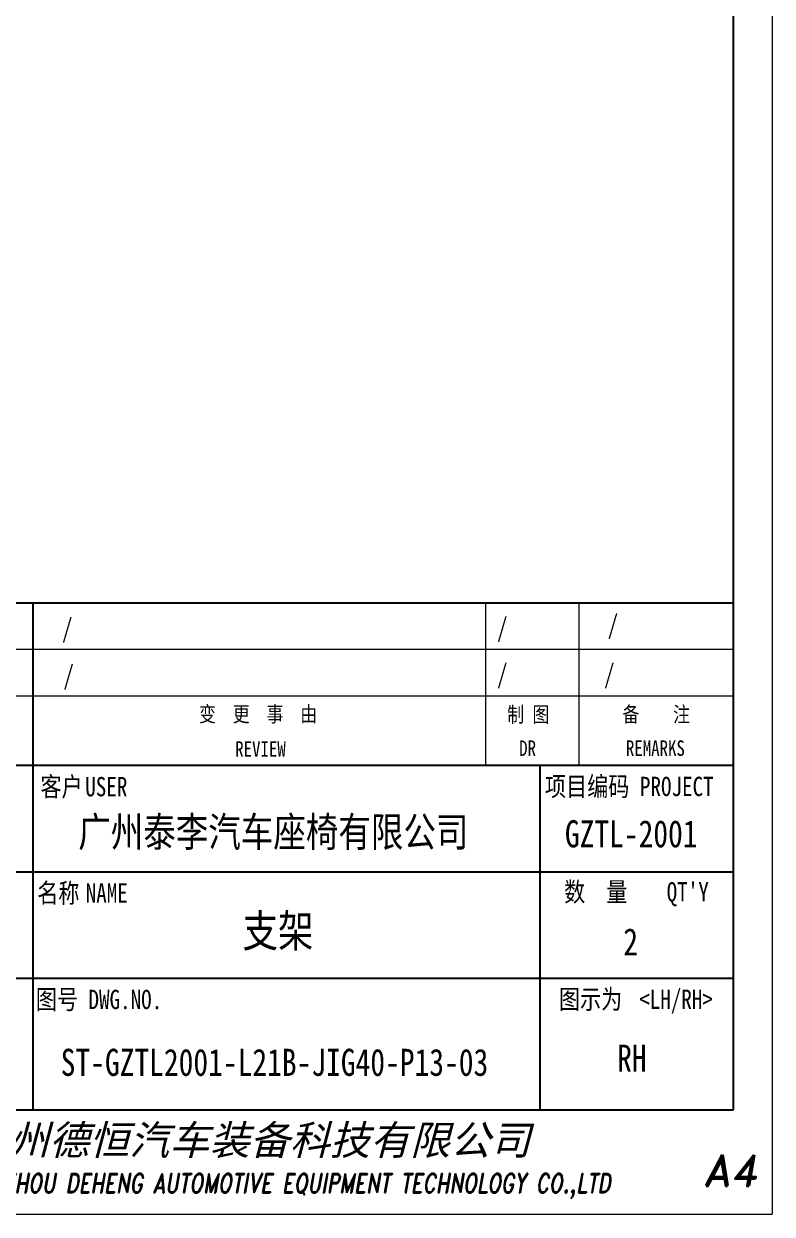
# Model space of a CAD drawing. Header units: millimetres. Extents: x 1333 to 190452, y -42879 to -5704.
# Drawn here: x 185305.6 to 185498.9, y -22831 to -22523.3 of the extents above; entities that cross this region are included whole.
import ezdxf
from ezdxf.enums import TextEntityAlignment as Align

# ---------------------------------------------------------------- set-up
doc = ezdxf.new("R2010")
doc.units = ezdxf.units.MM
doc.header["$LTSCALE"] = 0.5
for name, color, linetype in [('图\\M+19E79\\M+195B6\\M+18E9A', 7, 'Continuous'), ('图号', 7, 'Continuous'), ('图名', 7, 'Continuous'), ('数量', 7, 'Continuous')]:
    doc.layers.add(name, color=color, linetype=linetype)
doc.layers.add('图框', color=7, linetype='Continuous', lineweight=18)
doc.layers.add('打印-禁用', color=7, linetype='Continuous', lineweight=15, plot=False)
doc.styles.add('STYLE1', font='')
doc.styles.add('国标', font='simfang.ttf', dxfattribs={"width": 0.8})
doc.styles.add('标题\\M+18E9A', font='romand.shx', dxfattribs={"oblique": 10, "bigfont": 'bigfont.shx'})
doc.styles.get('STYLE1').set_extended_font_data('SimSun')

# ---------------------------------------------------------------- blocks, each defined once
blk = doc.blocks.new('GZDEH零件A4图框V01版')
at = {"layer": '图\\M+19E79\\M+195B6\\M+18E9A', "linetype": 'Continuous'}
for p, q in [((205, 13.5), (205, 292)), ((205, 13.5), (205, 97)), ((90, 79), (205, 79)), ((25, 13.5), (205, 13.5))]:
    blk.add_line(p, q, dxfattribs=at)
at = {"layer": '图\\M+19E79\\M+195B6\\M+18E9A', "color": 9}
for p, q in [((114.5, 79), (114.5, 13.5)), ((205, 58), (25, 58)), ((114.5, 58), (114.5, 13.5)), ((180, 58), (180, 13.5)), ((25, 44.25), (205, 44.25)), ((25, 30.5), (205, 30.5))]:
    blk.add_line(p, q, dxfattribs=at)
at = {"layer": '图框', "color": 9}
for p, q in [((173, 58), (173, 79)), ((185, 79), (185, 58)), ((90, 73), (205, 73)), ((90, 67), (205, 67))]:
    blk.add_line(p, q, dxfattribs=at)
at = {"layer": '打印-禁用', "linetype": 'Continuous'}
for p in [(210, 297), (0, 0)]:
    blk.add_line(p, (210, 0), dxfattribs=at)
at = {"layer": '图\\M+19E79\\M+195B6\\M+18E9A', "color": 9, "style": '国标', "width": 0.8}
for s, p in [('客户', (118.19, 54)), ('USER', (123.97, 54))]:
    blk.add_text(s, height=2.5, dxfattribs=at).set_placement(p, align=Align.CENTER)
for s, p in [('项目编码 PROJECT', (180.64, 54.03)), ('名称\u3000', (115.05, 40.25)), ('数  量', (183.12, 40.41)), ('NAME', (121.31, 40.25)), ("QT'Y ", (196.37, 40.41)), ('图示为', (182.45, 26.53)), ('图号', (114.87, 26.5)), ('DWG.NO.', (121.67, 26.5)), ('<LH/RH>', (192.82, 26.53))]:
    blk.add_text(s, height=2.5, dxfattribs=at).set_placement(p)
at = {"layer": '图\\M+19E79\\M+195B6\\M+18E9A', "color": 7, "lineweight": -3, "style": 'STYLE1', "oblique": 15}
blk.add_text('广州德恒汽车装备科技有限公司', height=3.8, dxfattribs=at).set_placement((106.21, 7.68))
at = {"layer": '图\\M+19E79\\M+195B6\\M+18E9A', "color": 7, "style": '标题\\M+18E9A', "oblique": 10}
blk.add_text('A4', height=4, dxfattribs=at).set_placement((204.57, 5.66), align=Align.MIDDLE)
at = {"layer": '图\\M+19E79\\M+195B6\\M+18E9A', "color": 7, "style": '标题\\M+18E9A', "oblique": 10, "width": 0.75}
blk.add_text('GUANGZHOU DEHENG AUTOMOTIVE EQUIPMENT TECHNOLOGY CO.,LTD ', height=2.5, dxfattribs=at).set_placement((146.18, 3.62), align=Align.MIDDLE)
at = {"layer": '图框', "color": 9, "style": '国标', "width": 0.8}
for s, p in [('变  更  事  由', (143.58, 63.63)), ('REVIEW', (143.89, 59.11))]:
    blk.add_text(s, height=2, dxfattribs=at).set_placement(p, align=Align.CENTER)
for s, p in [('制 图', (178.49, 64.61)), ('备    注', (195.02, 64.64)), ('DR', (178.4, 60.22)), ('REMARKS', (194.91, 60.23))]:
    blk.add_text(s, height=2, dxfattribs=at).set_placement(p, align=Align.MIDDLE)
blk = doc.blocks.new('DEH A4')
at = {"layer": '图框'}
blk.add_blockref('GZDEH零件A4图框V01版', (0, 0), dxfattribs=at)

msp = doc.modelspace()

# ---------------------------------------------------------------- block references
at = {"layer": '图框', "xscale": 2, "yscale": 2, "zscale": 2}
msp.add_blockref('DEH A4', (185078.947, -22831.005), dxfattribs=at)

# ---------------------------------------------------------------- texts
at = {"layer": '图\\M+19E79\\M+195B6\\M+18E9A', "color": 3, "style": '国标', "width": 0.8}
for s, height, p in [('/', 5, (185315.437, -22682.061)), ('/', 5, (185427.847, -22681.864)), ('/', 5, (185456.437, -22681.122)), ('/', 5, (185315.781, -22694.231)), ('/', 5, (185427.847, -22693.864)), ('/', 5, (185455.51, -22693.842)), ('广州泰李汽车座椅有限公司', 7.7, (185319.637, -22736.043)), ('GZTL-2001', 7, (185445.381, -22736.185))]:
    msp.add_text(s, height=height, dxfattribs=at).set_placement(p)
msp.add_text('RH', height=7, dxfattribs=at).set_placement((185462.69, -22794.173), align=Align.CENTER)
at = {"layer": '图号', "color": 3, "style": '国标', "width": 0.8}
msp.add_text('ST-GZTL2001-L21B-JIG40-P13-03', height=7, dxfattribs=at).set_placement((185315.106, -22795.258))
at = {"layer": '图名', "color": 3, "style": '国标', "width": 0.8}
msp.add_text('支架', height=8.4, dxfattribs=at).set_placement((185371.251, -22761.978), align=Align.CENTER)
at = {"layer": '数量', "color": 3, "style": '国标', "width": 0.8}
msp.add_text('2', height=7, dxfattribs=at).set_placement((185462.382, -22764.108), align=Align.CENTER)

doc.saveas('drawing.dxf')
